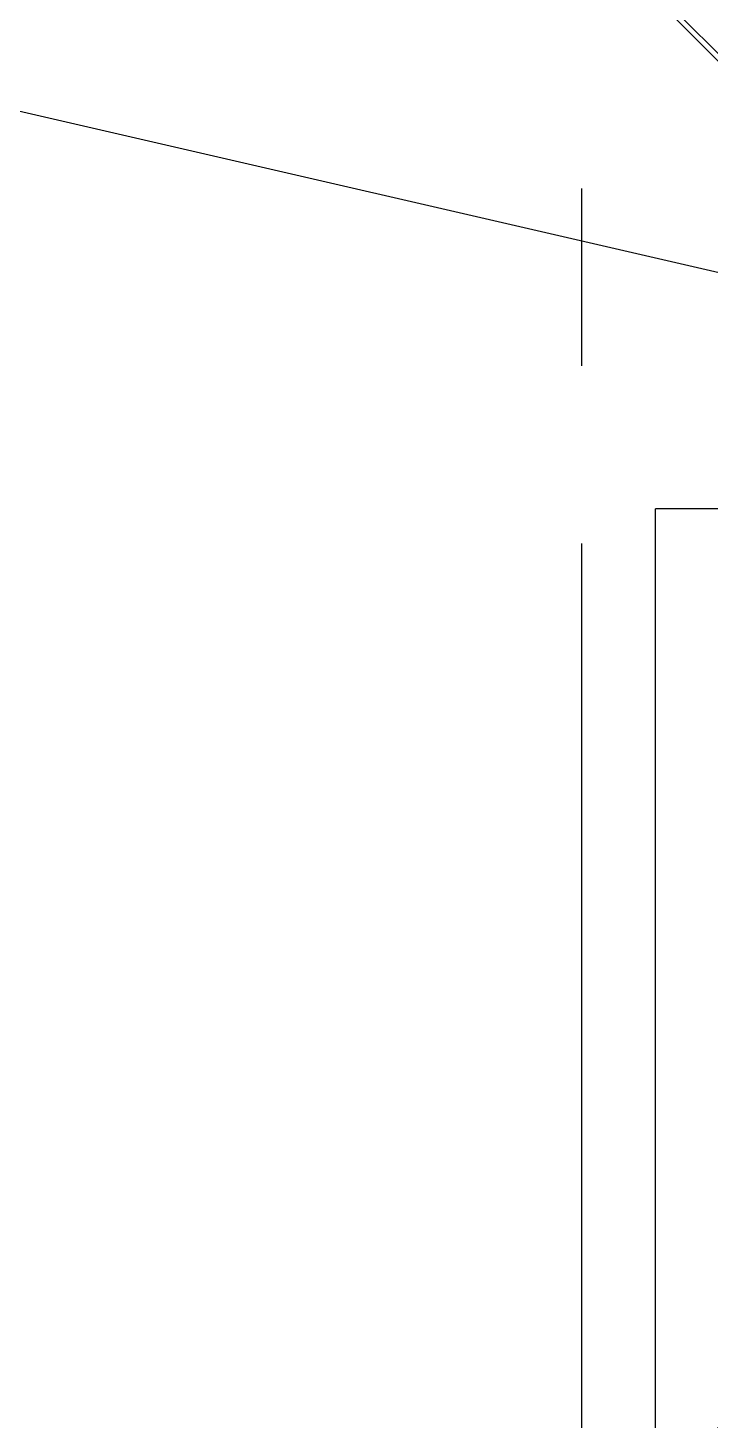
# Model space of a CAD drawing. Header units: inches. Extents: x 0 to 10293, y 0 to 4182.
# Drawn here: x 611.62 to 617.4, y 4103.94 to 4115.71 of the extents above; entities that cross this region are included whole.
import ezdxf

# ---------------------------------------------------------------- set-up
doc = ezdxf.new("R2010")
doc.units = ezdxf.units.IN
doc.header["$LTSCALE"] = 48
doc.header["$MEASUREMENT"] = 0
doc.linetypes.add('CENTER2', pattern=[1.125, 0.75, -0.125, 0.125, -0.125])
doc.styles.add('Arch-Dim', font='romans.shx', dxfattribs={"width": 0.75})
doc.dimstyles.new('Aec-Arch-I-96', dxfattribs={"dimscale": 96, "dimtxt": 0.09375, "dimasz": 0.0625, "dimexe": 0.0625, "dimexo": 0.0625, "dimgap": 0.03125, "dimtad": 1, "dimdec": 4, "dimzin": 3, "dimdsep": 46, "dimlunit": 4, "dimtxsty": 'Arch-Dim', "dimblk": 'ARCHTICK', "dimcen": 0.09375, "dimazin": 2, "dimtfac": 0.75, "dimtdec": 4, "dimtix": 1, "dimtmove": 2, "dimatfit": 2, "dimfxl": 0, "dimtolj": 1, "dimtzin": 0, "dimarcsym": 0})

# ---------------------------------------------------------------- blocks, each defined once
blk = doc.blocks.new('_ArchTick')
at = {"color": 0, "linetype": 'ByBlock', "const_width": 0.15}
blk.add_lwpolyline([(-0.5, -0.5), (0.5, 0.5)], dxfattribs=at)

msp = doc.modelspace()

# ---------------------------------------------------------------- linework, layer by layer
at = {"linetype": 'CENTER2', "ltscale": 0.25}
msp.add_line((616.3099, 4124.85377), (616.3099, 4097.93556), dxfattribs=at)
for p, q in [((611.69021, 4121.20718), (618.26749, 4114.6299)), ((611.71957, 4121.24146), (618.29931, 4114.66172)), ((616.93489, 4097.6342), (616.93489, 4111.64467)), ((617.55989, 4111.64467), (616.93489, 4111.64467))]:
    msp.add_line(p, q)

# ---------------------------------------------------------------- leaders
for points in [[(623.29815, 4112.3002), (611.43369, 4115.0334), (610.66091, 4115.0334)], [(624.18175, 4109.22871), (614.56633, 4101.56412), (612.82123, 4101.56412)]]:
    msp.add_leader(points, dimstyle='Aec-Arch-I-96', override={"dimscale": 8, "dimtxt": 0.125})

doc.saveas('drawing.dxf')
